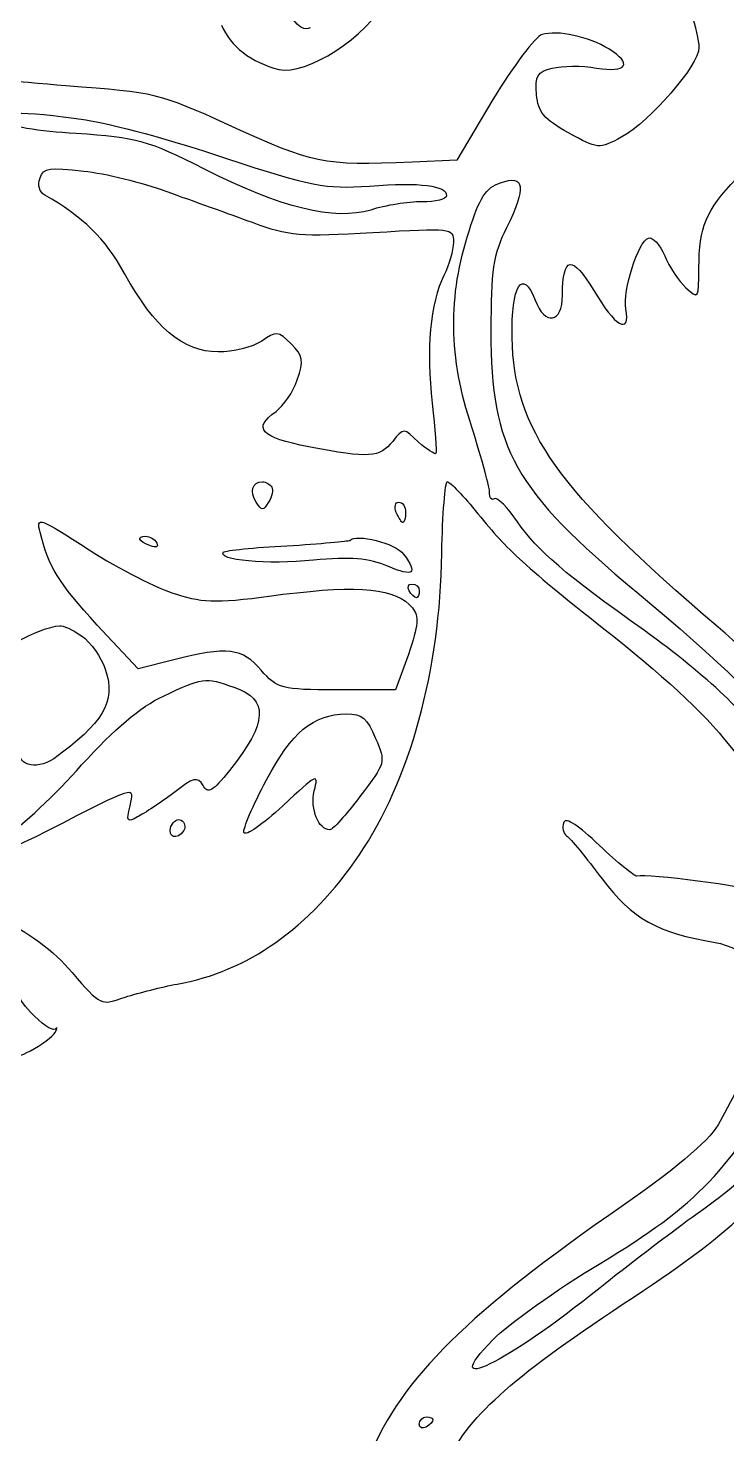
# Model space of a CAD drawing. Extents: x 5 to 315, y 92 to 398.
# Drawn here: x 110.8 to 139.7, y 194 to 252.1 of the extents above; entities that cross this region are included whole.
import ezdxf

# ---------------------------------------------------------------- set-up
doc = ezdxf.new("R2010")
doc.units = 0
doc.layers.get('0').update_dxf_attribs({"linetype": 'CONTINUOUS'})

msp = doc.modelspace()

# ---------------------------------------------------------------- linework, layer by layer
at = {"color": 7}
for points in [[(130.048, 249.131667), (128.552222, 246.619889), (126.717778, 246.535222)], [(113.199333, 248.285), (113.199333, 248.285)], [(116.557778, 245.321667), (116.557778, 245.321667)], [(130.612444, 243.825889), (130.612444, 243.825889)], [(120.904, 233.101444), (120.904, 233.101444)], [(126.435556, 232.057222), (126.435556, 232.057222)], [(116.134444, 230.787222), (116.134444, 230.787222)], [(126.350889, 230.335667), (126.350889, 230.335667)], [(116.952889, 228.670556), (116.952889, 228.670556)], [(127, 228.811667), (127, 228.811667)], [(116.84, 225.961222), (115.372444, 225.594333), (113.679111, 227.400556)], [(113.03, 226.949), (113.03, 226.949)], [(126.548444, 226.187), (126.012222, 224.719444), (123.585111, 224.719444)], [(119.323556, 224.832333), (119.323556, 224.832333)], [(125.193778, 222.715667), (125.193778, 222.715667)], [(117.263333, 218.905667), (117.263333, 218.905667)], [(127.564444, 194.549889), (127.564444, 194.549889)]]:
    msp.add_lwpolyline(points, dxfattribs=at)
for points in [[(122.484444, 252.095), (122.061111, 251.841), (121.383778, 252.772333), (121.355556, 253.619)], [(121.186222, 250.373444), (122.315111, 250.091222), (124.883333, 251.756333), (125.588889, 253.223889)], [(138.232444, 252.687667), (138.43, 252.179667), (138.571111, 251.558778), (138.571111, 251.276556)], [(118.815556, 252.207889), (119.182444, 251.333), (120.057333, 250.655667), (121.186222, 250.373444)], [(132.08, 251.812778), (131.797778, 251.728111), (130.894667, 250.514556), (130.048, 249.131667)], [(134.845778, 251.220111), (133.999111, 251.728111), (132.729111, 252.010333), (132.08, 251.812778)], [(134.337778, 250.429889), (135.607778, 250.232333), (135.833556, 250.599222), (134.845778, 251.220111)], [(138.571111, 251.276556), (138.571111, 250.542778), (136.539111, 248.228556), (135.382, 247.579444)], [(132.503333, 250.429889), (132.898444, 250.514556), (133.745111, 250.542778), (134.337778, 250.429889)], [(112.380889, 249.696111), (110.405333, 249.865444), (107.808889, 250.091222), (106.595333, 250.204111)], [(131.854222, 249.329222), (131.769556, 250.119444), (131.882444, 250.260556), (132.503333, 250.429889)], [(119.097778, 248.087444), (116.219111, 249.385667), (116.134444, 249.413889), (112.380889, 249.696111)], [(133.180667, 247.748778), (132.164667, 248.313222), (131.910667, 248.595444), (131.854222, 249.329222)], [(109.728, 248.228556), (109.304667, 248.651889), (110.518222, 248.680111), (113.199333, 248.285)], [(112.804222, 247.720556), (111.280222, 247.805222), (109.925556, 248.031), (109.728, 248.228556)], [(113.199333, 248.285), (114.215333, 248.143889), (116.811778, 247.438333), (118.984889, 246.704556)], [(118.11, 246.253), (115.767556, 247.438333), (115.344222, 247.551222), (112.804222, 247.720556)], [(126.717778, 246.535222), (122.907778, 246.394111), (122.682, 246.450556), (119.097778, 248.087444)], [(135.382, 247.579444), (134.422444, 247.071444), (134.394222, 247.071444), (133.180667, 247.748778)], [(118.984889, 246.704556), (122.569111, 245.519222), (123.077111, 245.434556), (124.939778, 245.547444)], [(111.506, 245.180556), (111.280222, 245.293444), (111.195556, 245.575667), (111.308444, 245.886111)], [(111.308444, 245.886111), (111.449556, 246.309444), (111.703556, 246.337667), (113.114667, 246.168333)], [(113.114667, 246.168333), (113.989556, 246.083667), (115.541778, 245.688556), (116.557778, 245.321667)], [(124.996222, 244.559667), (123.472222, 244.108111), (121.299111, 244.644333), (118.11, 246.253)], [(130.358444, 245.688556), (131.374444, 246.027222), (131.430889, 245.519222), (130.612444, 243.825889)], [(116.557778, 245.321667), (117.573778, 244.954778), (119.154222, 244.390333), (120.085556, 244.051667)], [(124.939778, 245.547444), (127.056444, 245.716778), (128.128889, 245.575667), (128.128889, 245.152333)], [(129.060222, 243.684778), (129.483556, 245.067667), (129.765778, 245.491), (130.358444, 245.688556)], [(114.808, 241.935), (113.989556, 243.402556), (113.086444, 244.277444), (111.506, 245.180556)], [(127.112889, 244.898333), (126.548444, 244.898333), (125.588889, 244.757222), (124.996222, 244.559667)], [(128.128889, 245.152333), (128.128889, 245.011222), (127.677333, 244.898333), (127.112889, 244.898333)], [(120.085556, 244.051667), (121.609556, 243.487222), (122.089333, 243.459), (125.080889, 243.628333)], [(125.080889, 243.628333), (128.354667, 243.825889), (128.411111, 243.825889), (128.411111, 243.233222)], [(129.173111, 235.585), (128.213556, 238.435444), (128.185333, 241.031889), (129.060222, 243.684778)], [(130.612444, 243.825889), (130.048, 242.697), (129.963333, 242.076111), (129.963333, 239.536111)], [(128.411111, 243.233222), (128.411111, 242.894556), (128.241778, 242.273667), (128.016, 241.850333)], [(118.674444, 238.689444), (117.206889, 238.717667), (116.049778, 239.677222), (114.808, 241.935)], [(128.016, 241.850333), (127.451556, 240.721444), (127.282222, 238.802333), (127.536222, 236.572778)], [(121.694222, 239.028111), (121.158, 239.564333), (121.073333, 239.564333), (120.480667, 239.141)], [(129.963333, 239.536111), (129.963333, 234.681889), (130.922889, 232.988556), (136.002889, 228.755222)], [(120.480667, 239.141), (120.113778, 238.887), (119.295333, 238.689444), (118.674444, 238.689444)], [(121.948222, 237.532333), (122.230444, 238.350778), (122.202222, 238.520111), (121.694222, 239.028111)], [(121.073333, 236.234111), (121.383778, 236.459889), (121.778889, 237.024333), (121.948222, 237.532333)], [(127.536222, 236.572778), (127.649111, 235.500333), (127.733778, 234.540778), (127.677333, 234.484333)], [(122.428, 234.766556), (120.424222, 235.161667), (120.085556, 235.528556), (121.073333, 236.234111)], [(126.971778, 234.964111), (126.350889, 235.556778), (126.350889, 235.556778), (125.899333, 234.992333)], [(129.906889, 232.847444), (129.935111, 233.016778), (129.596444, 234.258556), (129.173111, 235.585)], [(125.899333, 234.992333), (125.363111, 234.315), (124.939778, 234.286778), (122.428, 234.766556)], [(127.677333, 234.484333), (127.649111, 234.456111), (127.310444, 234.653667), (126.971778, 234.964111)], [(120.254889, 232.480556), (119.972667, 232.903889), (120.085556, 233.327222), (120.508889, 233.327222)], [(120.508889, 233.327222), (120.65, 233.327222), (120.819333, 233.214333), (120.904, 233.101444)], [(120.904, 233.101444), (120.960444, 232.988556), (120.904, 232.706333), (120.762889, 232.480556)], [(130.104444, 232.621667), (129.991556, 232.537), (129.906889, 232.649889), (129.906889, 232.847444)], [(131.064, 231.662111), (130.668889, 232.254778), (130.217333, 232.706333), (130.104444, 232.621667)], [(120.762889, 232.480556), (120.537111, 232.113667), (120.480667, 232.113667), (120.254889, 232.480556)], [(126.040444, 232.057222), (125.955778, 232.283), (126.012222, 232.480556), (126.153333, 232.480556)], [(126.322667, 231.633889), (126.266222, 231.633889), (126.153333, 231.831444), (126.040444, 232.057222)], [(126.153333, 232.480556), (126.322667, 232.480556), (126.435556, 232.283), (126.435556, 232.057222)], [(126.435556, 232.057222), (126.435556, 231.831444), (126.379111, 231.633889), (126.322667, 231.633889)], [(111.308444, 231.238778), (111.139111, 231.887889), (111.280222, 231.859667), (113.340444, 230.505)], [(136.313333, 227.174778), (133.039556, 229.489), (131.882444, 230.476778), (131.064, 231.662111)], [(113.679111, 227.400556), (112.042222, 229.178556), (111.675333, 229.799444), (111.308444, 231.238778)], [(115.880444, 230.674333), (115.372444, 230.871889), (115.287778, 231.069444), (115.682889, 231.069444)], [(115.682889, 231.069444), (115.852222, 231.069444), (116.049778, 230.956556), (116.134444, 230.787222)], [(116.134444, 230.787222), (116.219111, 230.617889), (116.106222, 230.589667), (115.880444, 230.674333)], [(121.524889, 230.674333), (122.907778, 230.759), (124.064889, 230.871889), (124.121333, 230.900111)], [(124.121333, 230.900111), (124.403556, 231.182333), (126.012222, 230.787222), (126.350889, 230.335667)], [(113.340444, 230.505), (114.582222, 229.714778), (116.190889, 228.896333), (116.952889, 228.670556)], [(122.625556, 230.081667), (120.734667, 229.884111), (118.589778, 230.081667), (118.900222, 230.420333)], [(118.900222, 230.420333), (118.984889, 230.476778), (120.170222, 230.617889), (121.524889, 230.674333)], [(125.701778, 229.827667), (124.911556, 230.166333), (124.149556, 230.222778), (122.625556, 230.081667)], [(126.350889, 230.335667), (126.943556, 229.517222), (126.774222, 229.376111), (125.701778, 229.827667)], [(121.355556, 228.670556), (124.572889, 229.065667), (126.040444, 228.924556), (126.717778, 228.106111)], [(126.576667, 228.811667), (126.492, 228.981), (126.548444, 229.093889), (126.689556, 229.093889)], [(126.689556, 229.093889), (126.858889, 229.093889), (127, 228.981), (127, 228.811667)], [(116.952889, 228.670556), (118.138222, 228.303667), (118.702667, 228.303667), (121.355556, 228.670556)], [(126.887111, 228.529444), (126.802444, 228.529444), (126.661333, 228.670556), (126.576667, 228.811667)], [(127, 228.811667), (127, 228.670556), (126.943556, 228.529444), (126.887111, 228.529444)], [(136.002889, 228.755222), (142.832667, 223.082556), (144.554222, 220.570778), (144.723556, 216.083444)], [(126.717778, 228.106111), (127, 227.767444), (126.971778, 227.400556), (126.548444, 226.187)], [(108.316889, 225.283889), (109.502222, 226.356333), (111.223778, 227.287667), (112.126889, 227.372333)], [(112.126889, 227.372333), (112.239778, 227.400556), (112.663111, 227.203), (113.03, 226.949)], [(113.03, 226.949), (113.396889, 226.695), (113.848444, 226.074111), (114.017778, 225.537889)], [(141.534444, 222.179444), (140.687778, 223.618778), (138.966222, 225.255667), (136.313333, 227.174778)], [(120.452444, 225.537889), (119.690444, 226.441), (119.041333, 226.525667), (116.84, 225.961222)], [(114.017778, 225.537889), (114.469333, 224.239667), (113.904889, 223.336556), (111.872889, 221.869)], [(123.585111, 224.719444), (121.270889, 224.719444), (121.129778, 224.775889), (120.452444, 225.537889)], [(116.416667, 224.465444), (118.025333, 225.227444), (118.138222, 225.255667), (119.323556, 224.832333)], [(113.03, 221.615), (114.384667, 223.110778), (115.457111, 224.013889), (116.416667, 224.465444)], [(119.323556, 224.832333), (120.791111, 224.324333), (120.734667, 223.393), (119.154222, 221.389222)], [(120.678222, 220.994111), (121.722444, 222.969667), (122.597333, 223.703444), (123.980222, 223.731667)], [(123.980222, 223.731667), (124.629333, 223.731667), (124.855111, 223.534111), (125.193778, 222.715667)], [(125.193778, 222.715667), (125.617111, 221.727889), (125.617111, 221.699667), (124.544667, 220.316778)], [(111.872889, 221.869), (111.110889, 221.361), (110.264222, 221.643222), (110.49, 222.320556)], [(109.869111, 218.651667), (110.546444, 219.075), (111.957556, 220.401444), (113.03, 221.615)], [(118.053556, 220.768333), (117.827778, 221.135222), (117.658444, 221.107), (116.84, 220.457889)], [(119.154222, 221.389222), (118.448667, 220.514333), (118.251111, 220.401444), (118.053556, 220.768333)], [(119.746889, 218.821), (119.690444, 218.962111), (120.113778, 219.949889), (120.678222, 220.994111)], [(122.653778, 220.542556), (122.851333, 221.304556), (122.766667, 221.248111), (121.355556, 219.921667)], [(115.033778, 219.921667), (115.231333, 220.768333), (115.316, 220.796556), (111.590667, 218.877444)], [(116.84, 220.457889), (116.303778, 220.062778), (115.626444, 219.611222), (115.344222, 219.470111)], [(123.302889, 218.933889), (122.823111, 218.933889), (122.484444, 219.780556), (122.653778, 220.542556)], [(124.544667, 220.316778), (123.980222, 219.554778), (123.415778, 218.933889), (123.302889, 218.933889)], [(115.344222, 219.470111), (114.920889, 219.216111), (114.864444, 219.272556), (115.033778, 219.921667)], [(121.355556, 219.921667), (120.508889, 219.159667), (119.803333, 218.651667), (119.746889, 218.821)], [(116.727111, 219.075), (116.84, 219.300778), (117.009333, 219.413667), (117.150444, 219.329)], [(117.150444, 219.329), (117.291556, 219.244333), (117.348, 219.046778), (117.263333, 218.905667)], [(111.590667, 218.877444), (108.881333, 217.494556), (107.808889, 217.353444), (109.869111, 218.651667)], [(117.263333, 218.905667), (116.981111, 218.482333), (116.557778, 218.623444), (116.727111, 219.075)], [(110.913333, 211.398556), (110.320667, 212.047667), (110.207778, 212.386333), (110.405333, 212.640333)], [(111.929333, 210.693), (111.816444, 210.608333), (111.364889, 210.918778), (110.913333, 211.398556)], [(110.913333, 209.789889), (111.364889, 210.043889), (111.844667, 210.382556), (111.929333, 210.551889)], [(111.929333, 210.551889), (112.042222, 210.749444), (112.042222, 210.805889), (111.929333, 210.693)], [(109.163556, 210.185), (110.010222, 209.423), (110.094889, 209.394778), (110.913333, 209.789889)], [(134.507111, 201.012778), (138.458222, 203.383444), (140.066889, 205.076778), (141.844889, 208.632778)], [(142.973778, 208.124778), (141.929556, 205.838778), (140.97, 204.794556), (138.288889, 202.903667)], [(138.288889, 202.903667), (137.272889, 202.169889), (135.579556, 200.871667), (134.478889, 199.996778)], [(130.048, 197.851889), (130.697111, 198.501), (132.700889, 199.940333), (134.507111, 201.012778)], [(134.478889, 199.996778), (130.584222, 196.864111), (127.705556, 195.453), (130.048, 197.851889)], [(127, 194.352333), (127, 194.521667), (127.141111, 194.662778), (127.282222, 194.662778)], [(127.282222, 194.239444), (127.141111, 194.154778), (127, 194.211222), (127, 194.352333)], [(127.282222, 194.662778), (127.451556, 194.662778), (127.564444, 194.606333), (127.564444, 194.549889)], [(127.564444, 194.549889), (127.564444, 194.465222), (127.451556, 194.324111), (127.282222, 194.239444)]]:
    msp.add_open_spline(points, degree=3, dxfattribs=at)
at = {"color": 1}
for points in [[(138.571111, 242.160778), (138.571111, 243.854111), (138.853333, 244.531444), (140.123333, 245.857889)], [(135.551333, 240.467444), (135.410222, 241.229444), (136.059333, 243.261444), (136.482667, 243.402556)], [(136.482667, 243.402556), (136.652, 243.459), (136.962444, 243.120333), (137.16, 242.668778)], [(132.926667, 241.031889), (132.926667, 242.668778), (133.321778, 242.725222), (134.224889, 241.229444)], [(137.16, 242.668778), (137.329333, 242.217222), (137.724444, 241.624556), (138.034889, 241.342333)], [(130.838222, 239.282111), (130.81, 241.455222), (131.261556, 242.189), (131.797778, 240.834333)], [(138.034889, 241.342333), (138.542889, 240.862556), (138.571111, 240.890778), (138.571111, 242.160778)], [(134.224889, 241.229444), (135.071556, 239.761889), (135.748889, 239.366778), (135.551333, 240.467444)], [(131.797778, 240.834333), (132.192889, 239.761889), (132.926667, 239.874778), (132.926667, 241.031889)], [(139.361333, 227.315889), (132.700889, 232.988556), (130.922889, 235.472111), (130.838222, 239.282111)], [(127.931333, 230.363889), (127.959556, 232.000778), (128.072444, 233.327222), (128.157111, 233.327222)], [(128.157111, 233.327222), (128.27, 233.327222), (128.834444, 232.734556), (129.427111, 232.000778)], [(129.427111, 232.000778), (130.697111, 230.448556), (131.233333, 229.940556), (135.043333, 226.920778)], [(124.516444, 217.889667), (126.604889, 220.965889), (127.874889, 225.537889), (127.931333, 230.363889)], [(143.227778, 223.364778), (142.691556, 224.183222), (140.941778, 225.961222), (139.361333, 227.315889)], [(135.043333, 226.920778), (139.728222, 223.195444), (141.449778, 220.937667), (141.929556, 217.748556)], [(132.983111, 219.244333), (132.898444, 219.018556), (132.954889, 218.792778), (133.096, 218.679889)], [(134.450667, 218.284778), (133.604, 219.103222), (133.067778, 219.470111), (132.983111, 219.244333)], [(133.096, 218.679889), (133.237111, 218.595222), (133.914444, 217.776778), (134.563556, 216.901889)], [(136.002889, 217.014778), (135.89, 217.014778), (135.212667, 217.579222), (134.450667, 218.284778)], [(116.981111, 212.555667), (119.888, 213.063667), (122.456222, 214.869889), (124.516444, 217.889667)], [(134.563556, 216.901889), (135.833556, 215.236778), (136.849556, 214.672333), (139.248444, 214.277222)], [(141.195778, 216.337444), (140.518444, 216.591444), (136.482667, 217.127667), (136.002889, 217.014778)], [(109.558667, 215.321444), (110.828667, 214.700556), (111.872889, 213.938556), (112.634889, 213.035444)], [(139.248444, 214.277222), (140.405556, 214.079667), (141.957778, 212.809667), (141.957778, 212.075889)], [(112.634889, 213.035444), (113.820222, 211.652556), (113.820222, 211.652556), (114.836222, 212.019444)], [(114.836222, 212.019444), (115.400667, 212.188778), (116.360222, 212.442778), (116.981111, 212.555667)], [(141.957778, 212.075889), (141.957778, 211.709), (140.772444, 209.281889), (139.361333, 206.741889)], [(139.361333, 206.741889), (138.938, 206.008111), (137.611556, 204.907444), (134.845778, 202.988333)], [(135.89, 199.629889), (140.066889, 202.367444), (141.873111, 204.145444), (143.171333, 206.685444)], [(134.845778, 202.988333), (128.749778, 198.755), (125.984, 195.904556), (124.855111, 192.771889)], [(128.100667, 192.771889), (129.201333, 194.860333), (130.922889, 196.356111), (135.89, 199.629889)]]:
    msp.add_open_spline(points, degree=3, dxfattribs=at)

doc.saveas('drawing.dxf')
